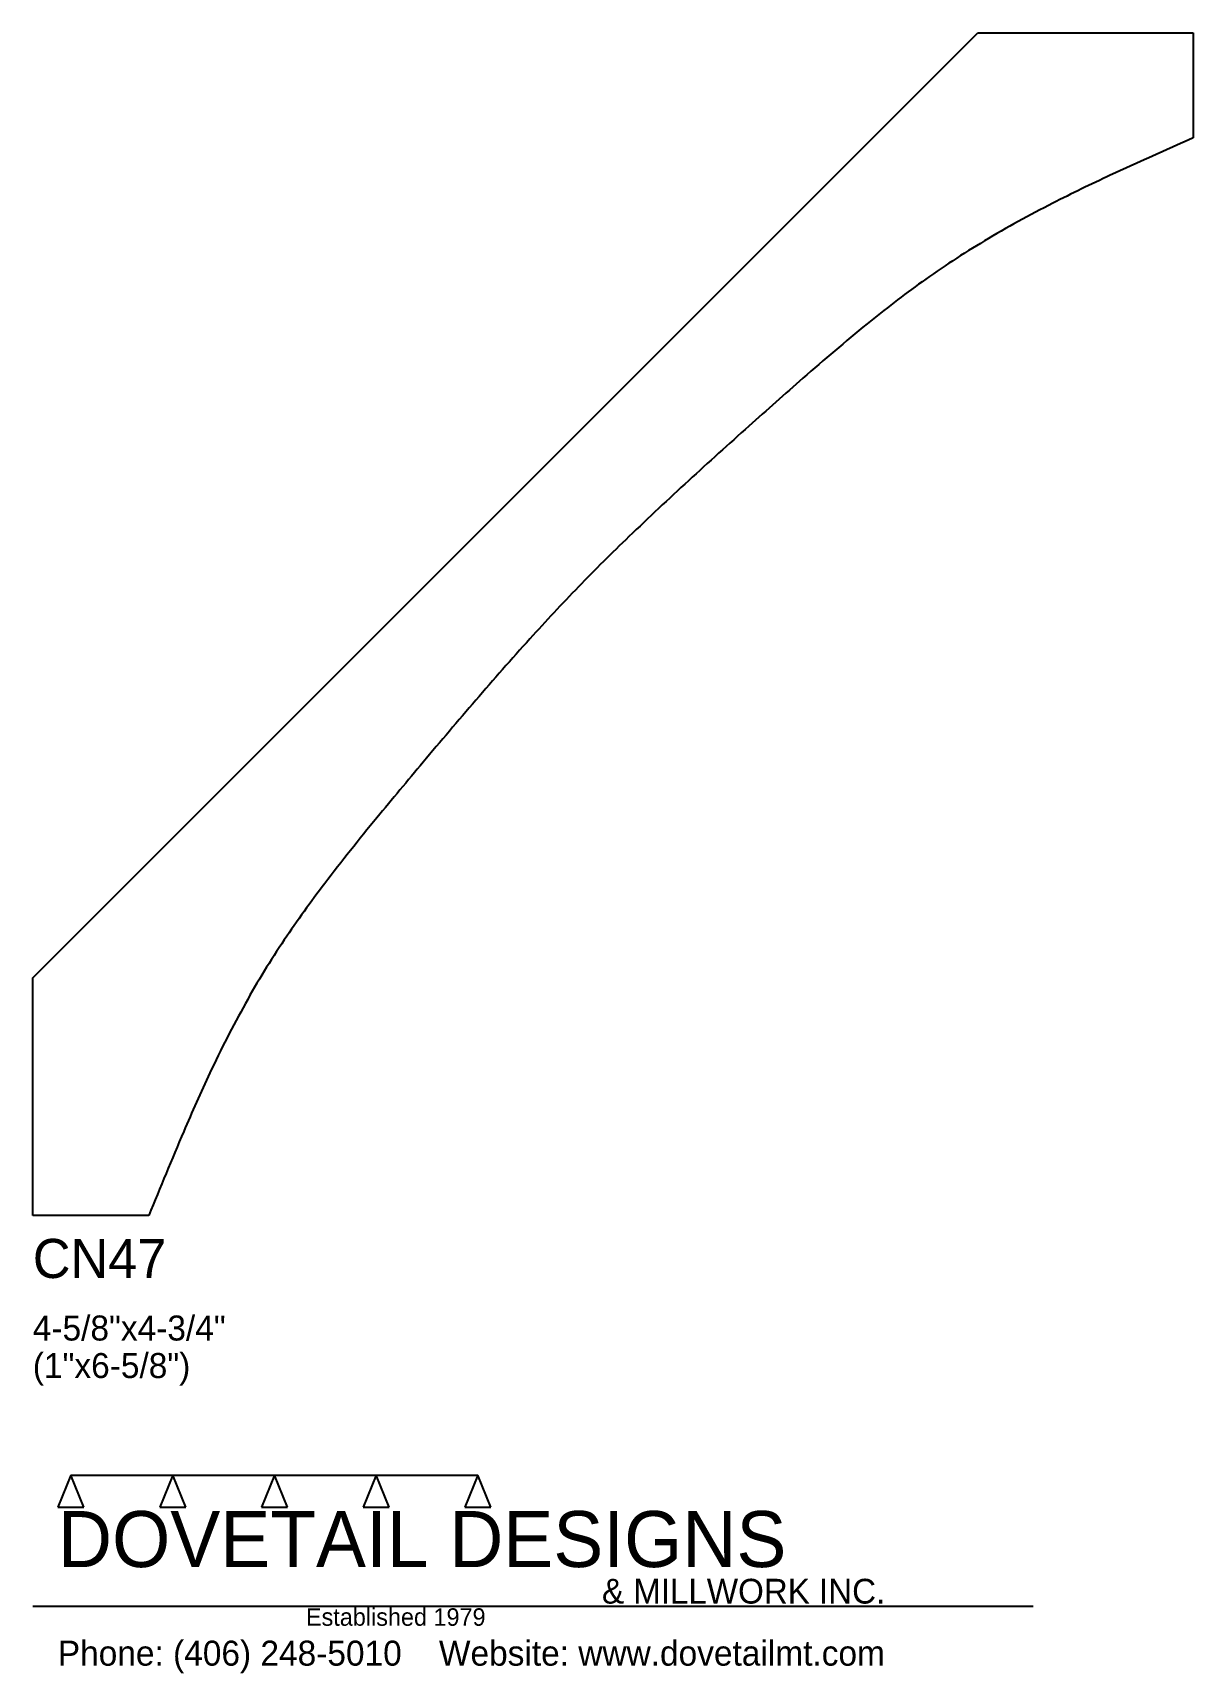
# Model space of a CAD drawing. Extents: x 0 to 4.64, y -1.83 to 4.73.
import ezdxf

# ---------------------------------------------------------------- set-up
doc = ezdxf.new("R2010")
doc.units = 0
doc.header["$MEASUREMENT"] = 0
for name, color, linetype in [('APS_GEOMETRY', 7, 'Continuous'), ('CONSTRUCTION', 7, 'Continuous'), ('TEXT', 7, 'Continuous')]:
    doc.layers.add(name, color=color, linetype=linetype)

msp = doc.modelspace()

# ---------------------------------------------------------------- linework, layer by layer
at = {"layer": 'APS_GEOMETRY'}
for p, q in [((0, 0.950175), (3.778602, 4.728777)), ((3.778602, 4.728777), (4.640388, 4.728777)), ((4.640388, 4.728777), (4.640388, 4.308933)), ((0, 0), (0, 0.950175)), ((0.46404, 0), (0, 0))]:
    msp.add_line(p, q, dxfattribs=at)
for centre, radius, start, end in [((15.501372, -20.156579), 26.767933, 113.93789, 114.716578), ((7.00207, -1.691825), 6.440974, 114.716655, 116.992868), ((6.210485, -0.137808), 4.696962, 116.992677, 120.803288), ((5.602707, 0.881618), 3.510108, 120.803308, 125.66592), ((6.156148, 0.110472), 4.459299, 125.666037, 129.229935), ((9.367528, -3.822928), 9.537152, 129.229723, 131.246504), ((22.152286, -18.4028), 28.928457, 131.246692, 131.818945), ((21.352976, -17.509587), 27.729822, 131.818709, 132.491017), ((11.931777, -7.224828), 13.782233, 132.491262, 133.849436), ((7.91364, -3.04199), 7.982098, 133.849406, 135.894591), ((7.912662, -3.041079), 7.980762, 135.894398, 137.939959), ((12.216957, -6.924822), 13.778211, 137.940074, 139.298627), ((22.778519, -16.009584), 27.709452, 139.298713, 139.971392), ((23.735907, -16.81376), 28.959769, 139.971366, 140.543115), ((8.742871, -4.473438), 9.541358, 140.5429, 142.558843), ((4.708595, -1.384375), 4.460247, 142.55917, 146.122215), ((3.919986, -0.85492), 3.510391, 146.121887, 150.98438), ((4.956515, -1.429812), 4.695672, 150.984749, 154.796203), ((6.534108, -2.172368), 6.439286, 154.79565, 157.072688), ((25.228776, -10.079517), 26.737405, 157.073262, 157.853142)]:
    msp.add_arc(centre, radius, start, end, dxfattribs=at)
at = {"layer": 'CONSTRUCTION'}
for p, q in [((0.152615, -1.038482), (0.10065, -1.166909)), ((0.152615, -1.038482), (0.559547, -1.03848)), ((0.20458, -1.166909), (0.152615, -1.038482)), ((0.559547, -1.03848), (0.507582, -1.166908)), ((0.611512, -1.166908), (0.559547, -1.03848)), ((0.559547, -1.03848), (0.966478, -1.03848)), ((0.966478, -1.03848), (0.914513, -1.166908)), ((1.018442, -1.166908), (0.966478, -1.03848)), ((0.966478, -1.03848), (1.373408, -1.03848)), ((1.373408, -1.03848), (1.321443, -1.166908)), ((1.425373, -1.166908), (1.373408, -1.03848)), ((1.373408, -1.03848), (1.780281, -1.038482)), ((1.780281, -1.038482), (1.728316, -1.166909)), ((1.832246, -1.166909), (1.780281, -1.038482)), ((0.10065, -1.166909), (0.20458, -1.166909)), ((0.507582, -1.166908), (0.611512, -1.166908)), ((0.914513, -1.166908), (1.018442, -1.166908)), ((1.321443, -1.166908), (1.425373, -1.166908)), ((1.728316, -1.166909), (1.832246, -1.166909)), ((0, -1.561751), (4, -1.561751))]:
    msp.add_line(p, q, dxfattribs=at)

# ---------------------------------------------------------------- texts
at = {"layer": 'TEXT'}
for s, height, p in [('CN47', 0.15625, (0, -0.25)), ('4-5/8"x4-3/4"', 0.1, (0, -0.5)), ('(1"x6-5/8")', 0.1, (0, -0.65)), ('DOVETAIL DESIGNS', 0.224, (0.10065, -1.405784)), ('& MILLWORK INC.', 0.099, (2.276036, -1.551751)), ('Established 1979', 0.07, (1.092458, -1.640461)), ('Phone: (406) 248-5010    Website: www.dovetailmt.com', 0.1, (0.1, -1.8))]:
    msp.add_text(s, height=height, dxfattribs=at).set_placement(p)

doc.saveas('drawing.dxf')
